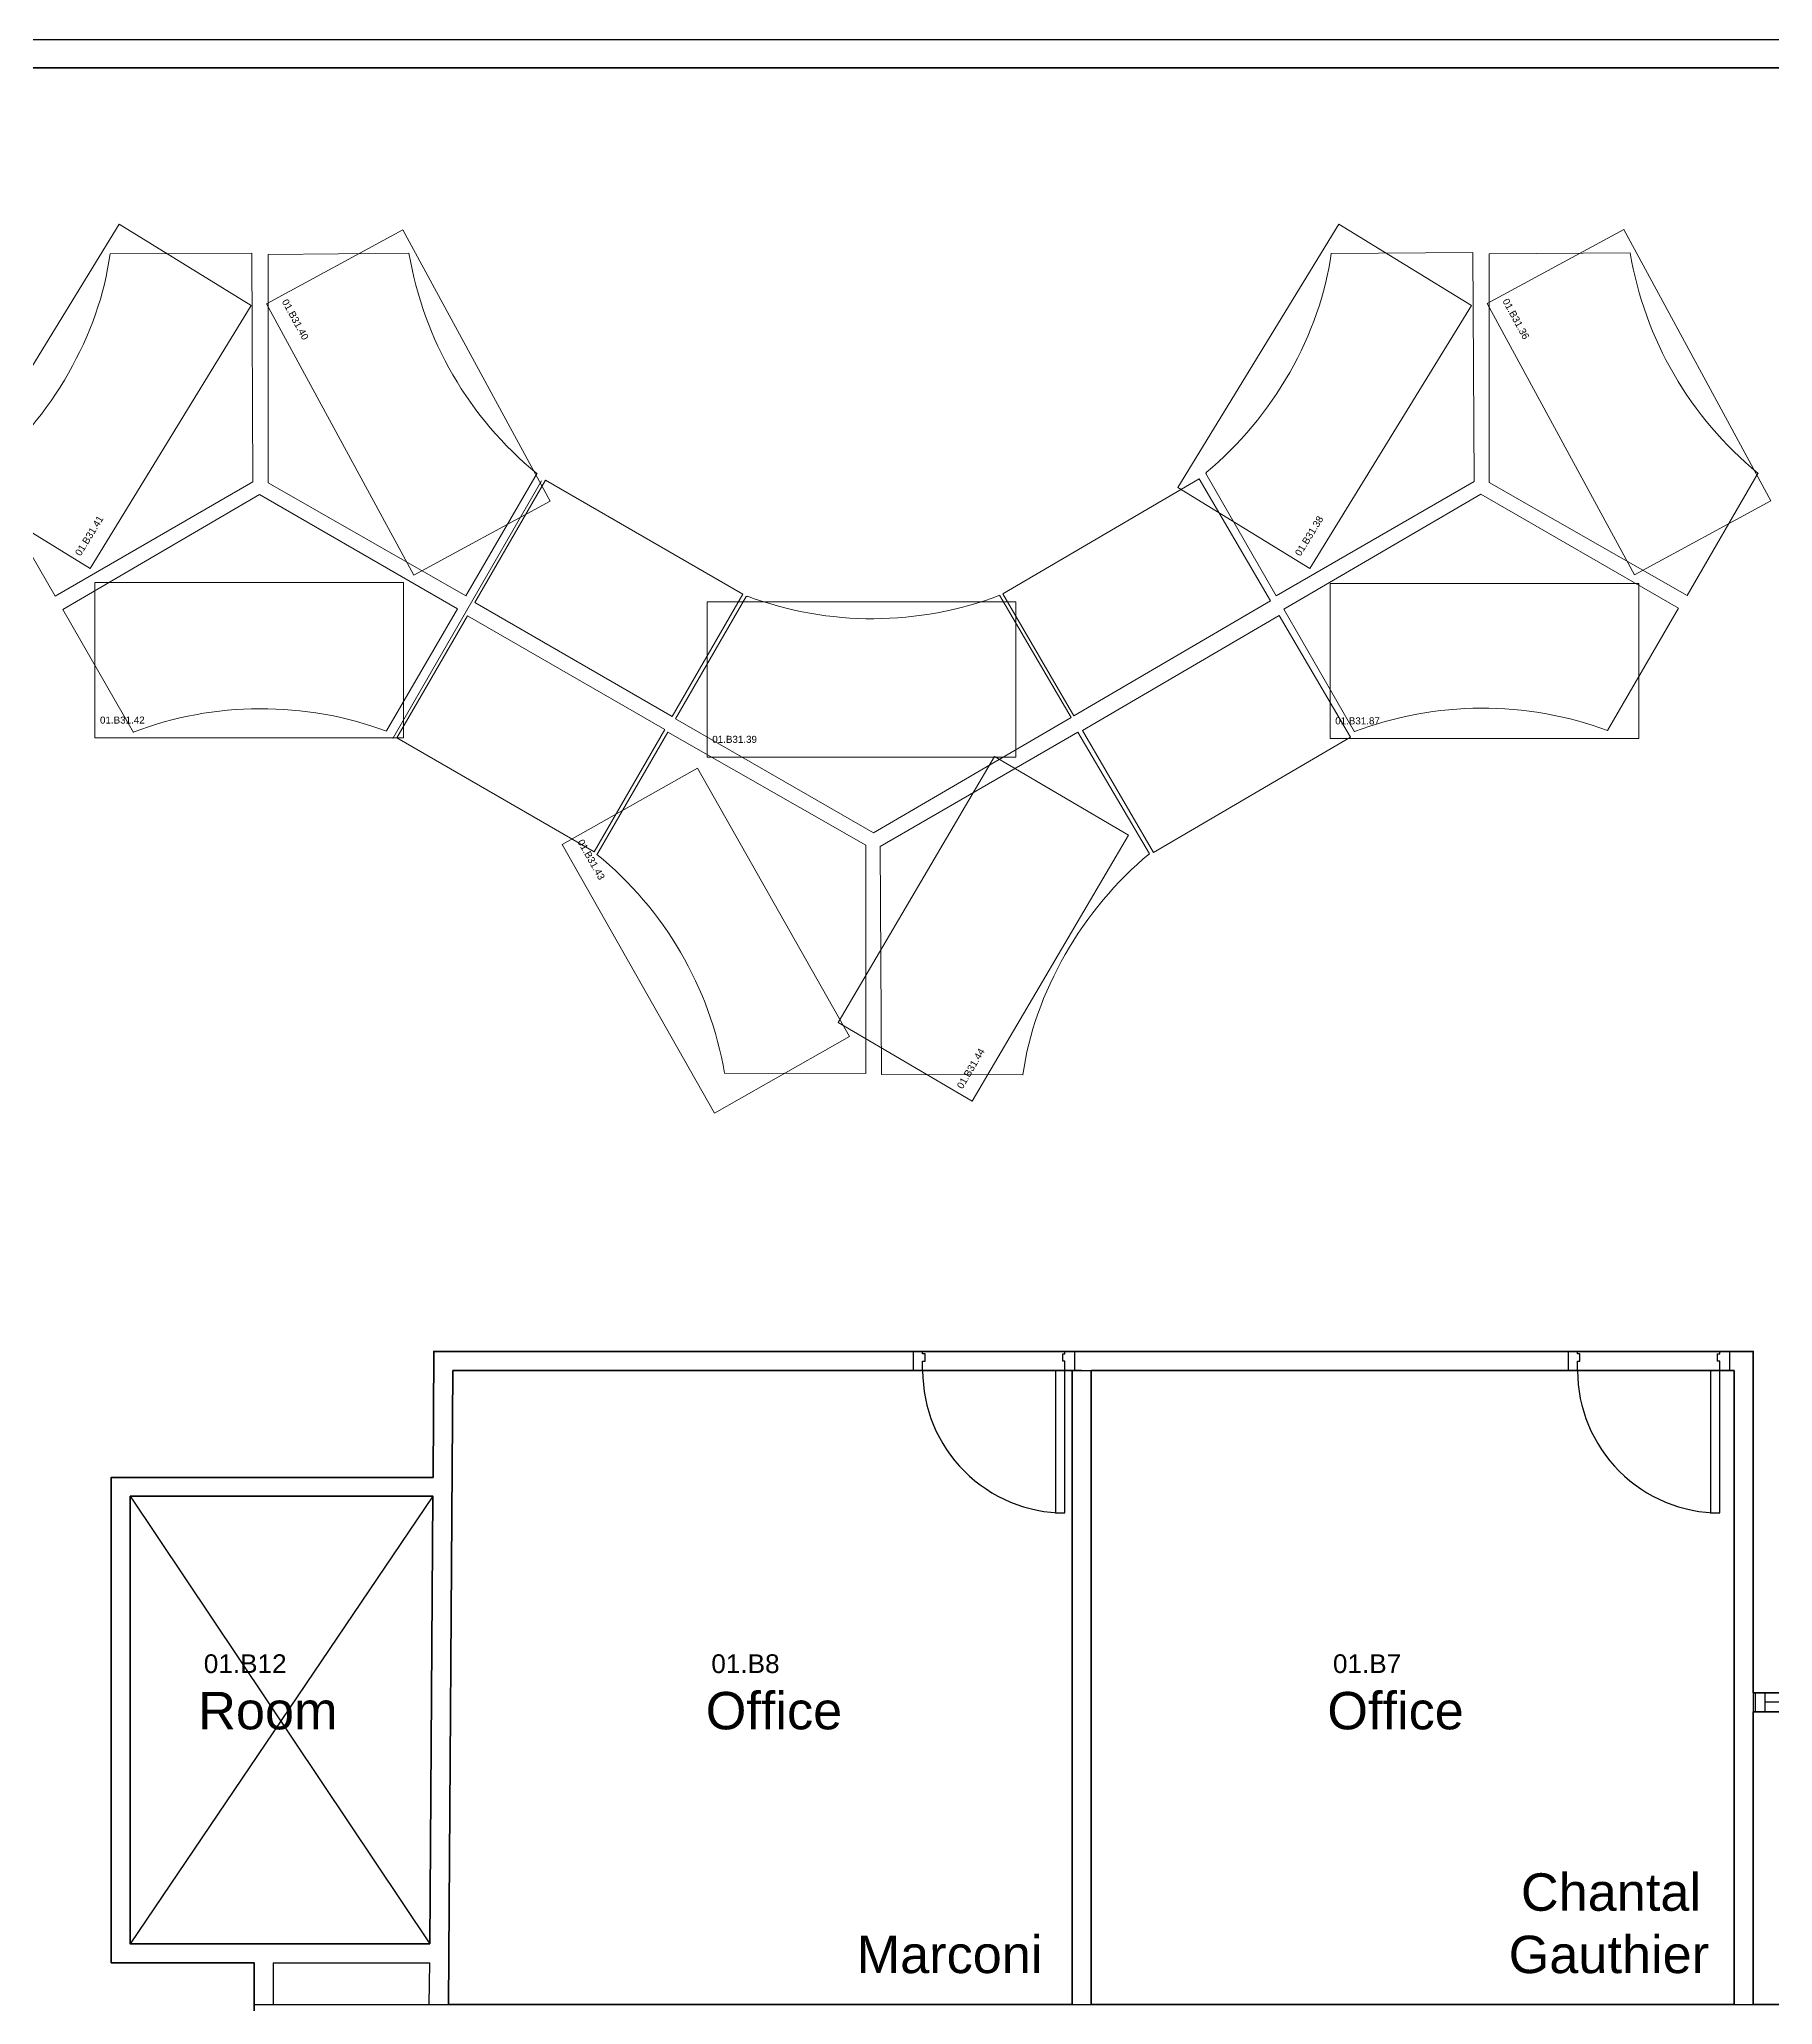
# Model space of a CAD drawing. Header units: millimetres. Extents: x -6.1 to 46.1, y 0 to 48.5.
# Drawn here: x 13.51 to 22.78, y 38.01 to 48.51 of the extents above; entities that cross this region are included whole.
import ezdxf

# ---------------------------------------------------------------- set-up
doc = ezdxf.new("R2010")
doc.units = ezdxf.units.MM
for name, color, linetype in [('PDF_Geometry', 7, 'Continuous'), ('PDF_Text', 7, 'Continuous'), ('Planon_WPA_Floor', 10, 'Continuous'), ('Planon_WPA_FPoly', 10, 'Continuous'), ('Planon_WPA_SBlock', 7, 'Continuous')]:
    doc.layers.add(name, color=color, linetype=linetype)
for name, color, linetype, lineweight in [('Planon_WPA_Spoly', 64, 'Continuous', 35), ('Planon_WPA_WPBlock', 5, 'Continuous', 15), ('Planon_WPA_WPPoly', 5, 'Continuous', 15)]:
    doc.layers.add(name, color=color, linetype=linetype, lineweight=lineweight)
doc.styles.add('Arial', font='arial.ttf', dxfattribs={"width": 0.8, "height": 2.5})

# ---------------------------------------------------------------- blocks, each defined once
blk = doc.blocks.new('DFM_Raumstempel')
at = {"linetype": 'Continuous', "style": 'Arial'}
blk.add_attdef('RAUM-ID', (0.086, 0.379), '', height=0.1, dxfattribs=at)
at = {"style": 'Arial'}
blk.add_attdef('RAUMBEZEICHNUNG', (0.056, 0.078), '', height=0.2, dxfattribs=at)
blk = doc.blocks.new('DFM_Arbeitsplatzstempel')
at = {"style": 'Arial'}
for tag, p in [('AP-ID', (0.054, 0.153)), ('AP-BEZEICHNUNG', (0.054, 0.029))]:
    blk.add_attdef(tag, p, '', height=0.075, dxfattribs=at)

msp = doc.modelspace()

# ---------------------------------------------------------------- linework, layer by layer
at = {"layer": 'PDF_Geometry', "lineweight": 9}
for points in [[(13.892, 47.367), (13.892, 47.367), (14.649, 47.371), (14.656, 46.147)], [(14.737, 46.142), (14.737, 47.363), (15.49, 47.37)], [(20.421, 47.369), (20.421, 47.369), (21.179, 47.374), (21.186, 46.15)], [(21.266, 46.144), (21.266, 47.366), (22.02, 47.372)], [(14.656, 46.147), (13.598, 45.536), (13.221, 46.191), (13.224, 46.196)], [(16.175, 46.194), (16.175, 46.194), (15.795, 45.538), (14.737, 46.142)], [(16.199, 46.153), (15.403, 44.776)], [(16.221, 46.156), (17.275, 45.547), (16.898, 44.893), (15.843, 45.502), (16.221, 46.156)], [(20.097, 45.512), (19.045, 44.897), (18.665, 45.549), (19.716, 46.163), (20.097, 45.512)], [(21.186, 46.15), (20.128, 45.539), (19.751, 46.193), (19.754, 46.198)], [(22.705, 46.196), (22.705, 46.196), (22.325, 45.541), (21.266, 46.144)], [(14.017, 44.808), (14.017, 44.808), (13.639, 45.465), (14.691, 46.08)], [(14.691, 46.08), (15.749, 45.469), (15.37, 44.816)], [(20.547, 44.811), (20.547, 44.811), (20.169, 45.468), (21.221, 46.082)], [(21.221, 46.082), (22.279, 45.472), (21.899, 44.818)], [(17.974, 44.271), (16.916, 44.881), (17.294, 45.535), (17.3, 45.535)], [(18.648, 45.542), (19.031, 44.888), (17.974, 44.271)], [(15.803, 45.432), (16.858, 44.823), (16.48, 44.17), (15.425, 44.779), (15.803, 45.432)], [(20.524, 44.782), (19.472, 44.167), (19.091, 44.819), (20.143, 45.434), (20.524, 44.782)], [(16.495, 44.154), (16.495, 44.154), (16.875, 44.81), (17.933, 44.206)], [(18.009, 44.198), (19.067, 44.809), (19.45, 44.159)], [(17.933, 44.206), (17.933, 42.985), (17.178, 42.986)], [(18.774, 42.978), (18.774, 42.978), (18.016, 42.98), (18.009, 44.198)]]:
    msp.add_lwpolyline(points, dxfattribs=at)
for centre, radius, start, end in [((17.403, 47.693), 1.94, 189.5801, 230.6636), ((23.933, 47.695), 1.94, 189.58, 230.6638), ((17.968, 47.33), 1.914, 249.6036, 290.8398), ((14.7, 43.004), 1.931, 69.7223, 110.7559), ((21.23, 43.007), 1.931, 69.7225, 110.7562), ((15.275, 42.661), 1.93, 9.7122, 50.7777)]:
    msp.add_arc(centre, radius, start, end, dxfattribs=at)
for centre, major_axis, ratio, start_param, end_param in [((12.922, 47.072), (0.703, 1.074), 0.6364, 4.253827, 5.36269), ((19.452, 47.075), (0.703, 1.074), 0.636389, 4.253834, 5.36269), ((19.754, 43.27), (0.711, 1.089), 0.636146, 1.109705, 2.213928)]:
    msp.add_ellipse(centre, major_axis=major_axis, ratio=ratio, start_param=start_param, end_param=end_param, dxfattribs=at)
at = {"layer": 'Planon_WPA_Floor'}
for points in [[(-6.077, 48.513), (46.094, 48.513)], [(-5.925, 48.361), (45.941, 48.361)], [(15.619, 40.826), (15.623, 41.499)], [(15.623, 41.499), (18.237, 41.499)], [(15.701, 38.008), (15.724, 41.397)], [(15.724, 41.397), (18.237, 41.397)], [(18.186, 41.499), (18.186, 41.397), (18.237, 41.397), (18.237, 41.448)], [(18.237, 41.486), (18.237, 41.499), (18.186, 41.499)], [(18.186, 41.499), (18.186, 41.397)], [(18.237, 41.448), (18.25, 41.448), (18.25, 41.486), (18.237, 41.486)], [(18.948, 40.636), (18.998, 40.636), (18.998, 41.397), (18.948, 41.397), (18.948, 40.636)], [(18.948, 41.397), (21.739, 41.397)], [(18.998, 41.448), (18.986, 41.448), (18.986, 41.486), (18.998, 41.486)], [(19.049, 41.499), (19.049, 41.397), (18.998, 41.397), (18.998, 41.448)], [(18.998, 41.486), (18.998, 41.499), (19.049, 41.499)], [(18.998, 41.499), (21.739, 41.499)], [(19.087, 41.397), (19.036, 41.397), (19.036, 38.008)], [(19.049, 41.499), (19.049, 41.397)], [(19.087, 41.397), (19.138, 41.397), (19.138, 38.008)], [(21.688, 41.499), (21.688, 41.397), (21.739, 41.397), (21.739, 41.448)], [(21.739, 41.486), (21.739, 41.499), (21.688, 41.499)], [(21.688, 41.499), (21.688, 41.397)], [(21.739, 41.448), (21.751, 41.448), (21.751, 41.486), (21.739, 41.486)], [(22.449, 40.636), (22.5, 40.636), (22.5, 41.397), (22.449, 41.397), (22.449, 40.636)], [(22.449, 41.397), (22.576, 41.397)], [(22.5, 41.448), (22.487, 41.448), (22.487, 41.486), (22.5, 41.486)], [(22.551, 41.499), (22.551, 41.397), (22.5, 41.397), (22.5, 41.448)], [(22.5, 41.486), (22.5, 41.499), (22.551, 41.499)], [(22.5, 41.499), (22.678, 41.499)], [(22.551, 41.499), (22.551, 41.397)], [(22.576, 41.397), (22.576, 38.008)], [(22.678, 41.499), (22.678, 38.008)], [(13.898, 40.826), (15.619, 40.826)], [(13.898, 40.826), (13.898, 38.231)], [(13.999, 40.725), (15.618, 40.725)], [(13.999, 40.725), (13.999, 38.333)], [(13.999, 40.725), (15.601, 38.333)], [(15.618, 40.725), (13.999, 38.333)], [(15.601, 38.333), (15.618, 40.725)], [(22.678, 39.674), (22.741, 39.674)], [(22.69, 39.573), (22.69, 39.674), (22.741, 39.674), (22.741, 39.573), (22.69, 39.573)], [(22.69, 39.573), (22.69, 39.674)], [(22.741, 39.573), (23.553, 39.573), (23.553, 39.624), (22.741, 39.624), (22.741, 39.573)], [(22.678, 39.573), (23.553, 39.573)], [(13.999, 38.333), (15.601, 38.333)], [(13.898, 38.231), (14.662, 38.231)], [(14.662, 38.231), (14.662, 38.008), (28.382, 38.008)], [(14.764, 38.231), (14.764, 38.008)], [(14.764, 38.231), (15.601, 38.231)], [(15.599, 38.008), (15.601, 38.231)], [(14.663, 38.008), (14.675, 31.285)]]:
    msp.add_lwpolyline(points, dxfattribs=at)
for centre in [(18.998, 41.397), (22.5, 41.397)]:
    msp.add_arc(centre, 0.761, 179.9942, 270.0058, dxfattribs=at)
at = {"layer": 'Planon_WPA_FPoly'}
msp.add_lwpolyline([(0, 0), (0, 30.332), (-3.299, 30.332), (-3.299, 32.776), (-4.471, 32.776), (-4.471, 32.911), (-4.974, 32.911), (-4.974, 33.796), (-6.077, 33.796), (-6.077, 48.513), (46.094, 48.513), (46.094, 27.114), (39.31, 27.114), (39.31, 24.356), (33.123, 24.356), (33.123, 5.939), (37.022, 5.939), (37.022, 0)], close=True, dxfattribs=at)
at = {"layer": 'Planon_WPA_Spoly'}
for points in [[(45.941, 48.361), (-5.925, 48.361)], [(14.677, 29.912), (14.663, 38.008), (14.662, 38.008), (14.662, 38.231), (13.898, 38.231), (13.898, 40.826), (15.619, 40.826), (15.623, 41.499), (22.678, 41.499), (22.678, 39.674), (26.631, 39.674), (26.428, 41.166), (26.428, 42.537), (28.56, 42.537), (28.56, 41.166), (26.428, 41.166), (26.631, 39.674), (27.117, 39.674), (27.117, 38.008), (28.382, 38.008), (28.382, 38.006)]]:
    msp.add_lwpolyline(points, dxfattribs=at)
for points in [[(15.724, 41.397), (19.036, 41.397), (19.036, 38.008), (15.701, 38.008)], [(19.138, 41.397), (22.576, 41.397), (22.576, 38.008), (19.138, 38.008)], [(13.999, 40.725), (15.618, 40.725), (15.601, 38.333), (13.999, 38.333)], [(24.783, 39.573), (22.678, 39.573), (22.678, 38.008), (24.783, 38.008)]]:
    msp.add_lwpolyline(points, close=True, dxfattribs=at)
at = {"layer": 'Planon_WPA_WPPoly', "linetype": 'ByBlock'}
for points in [[(13.785, 45.685), (14.647, 47.091), (13.94, 47.525), (13.077, 46.119)], [(14.729, 47.099), (15.516, 45.649), (16.245, 46.045), (15.458, 47.495)], [(20.308, 45.684), (21.171, 47.091), (20.463, 47.525), (19.601, 46.118)], [(21.256, 47.102), (22.044, 45.651), (22.773, 46.047), (21.986, 47.497)], [(13.811, 44.779), (15.461, 44.779), (15.461, 45.609), (13.811, 45.609)], [(20.416, 44.775), (22.066, 44.775), (22.066, 45.605), (20.416, 45.605)], [(17.085, 44.676), (18.735, 44.676), (18.735, 45.506), (17.085, 45.506)], [(18.502, 42.837), (19.337, 44.259), (18.621, 44.68), (17.786, 43.257)], [(16.31, 44.209), (17.123, 42.773), (17.846, 43.182), (17.033, 44.618)]]:
    msp.add_lwpolyline(points, close=True, dxfattribs=at)

# ---------------------------------------------------------------- block references
at = {"layer": 'Planon_WPA_SBlock'}
for p, values in [((14.307, 39.401), {'RAUM-ID': '01.B12', 'RAUMBEZEICHNUNG': 'Room'}), ((17.021, 39.401), {'RAUM-ID': '01.B8', 'RAUMBEZEICHNUNG': 'Office'}), ((20.345, 39.401), {'RAUM-ID': '01.B7', 'RAUMBEZEICHNUNG': 'Office'})]:
    msp.add_blockref('DFM_Raumstempel', p, dxfattribs=at).add_auto_attribs(values)
at = {"layer": 'Planon_WPA_WPBlock', "xscale": 0.5, "yscale": 0.5, "zscale": 0.5}
for p, rotation, values in [((14.729, 47.099), 298.4912627948079, {'AP-ID': '01.B31.40'}), ((21.256, 47.102), 298.4912627948079, {'AP-ID': '01.B31.36'}), ((13.785, 45.685), 58.49259968579136, {'AP-ID': '01.B31.41'}), ((20.308, 45.684), 58.49259968579136, {'AP-ID': '01.B31.38'}), ((16.31, 44.209), 299.5141843684023, {'AP-ID': '01.B31.43'}), ((18.502, 42.837), 59.57859733050594, {'AP-ID': '01.B31.44'})]:
    msp.add_blockref('DFM_Arbeitsplatzstempel', p, dxfattribs=dict(at, rotation=rotation)).add_auto_attribs(values)
for p, values in [((13.811, 44.779), {'AP-ID': '01.B31.42'}), ((20.416, 44.775), {'AP-ID': '01.B31.87'}), ((17.085, 44.676), {'AP-ID': '01.B31.39'})]:
    msp.add_blockref('DFM_Arbeitsplatzstempel', p, dxfattribs=at).add_auto_attribs(values)

# ---------------------------------------------------------------- texts
at = {"layer": 'PDF_Text', "char_height": 0.2, "attachment_point": 7, "style": 'Arial'}
for s, insert in [('\\pi-0.46483;{\\W1.0002;Chantal\\P\\pi-0.53039;Gauthier}', (21.901, 38.173)), ('\\pi-0.47711;{\\W1.0002;Marconi}', (18.361, 38.173))]:
    msp.add_mtext(s, dxfattribs=dict(at, insert=insert))

doc.saveas('drawing.dxf')
